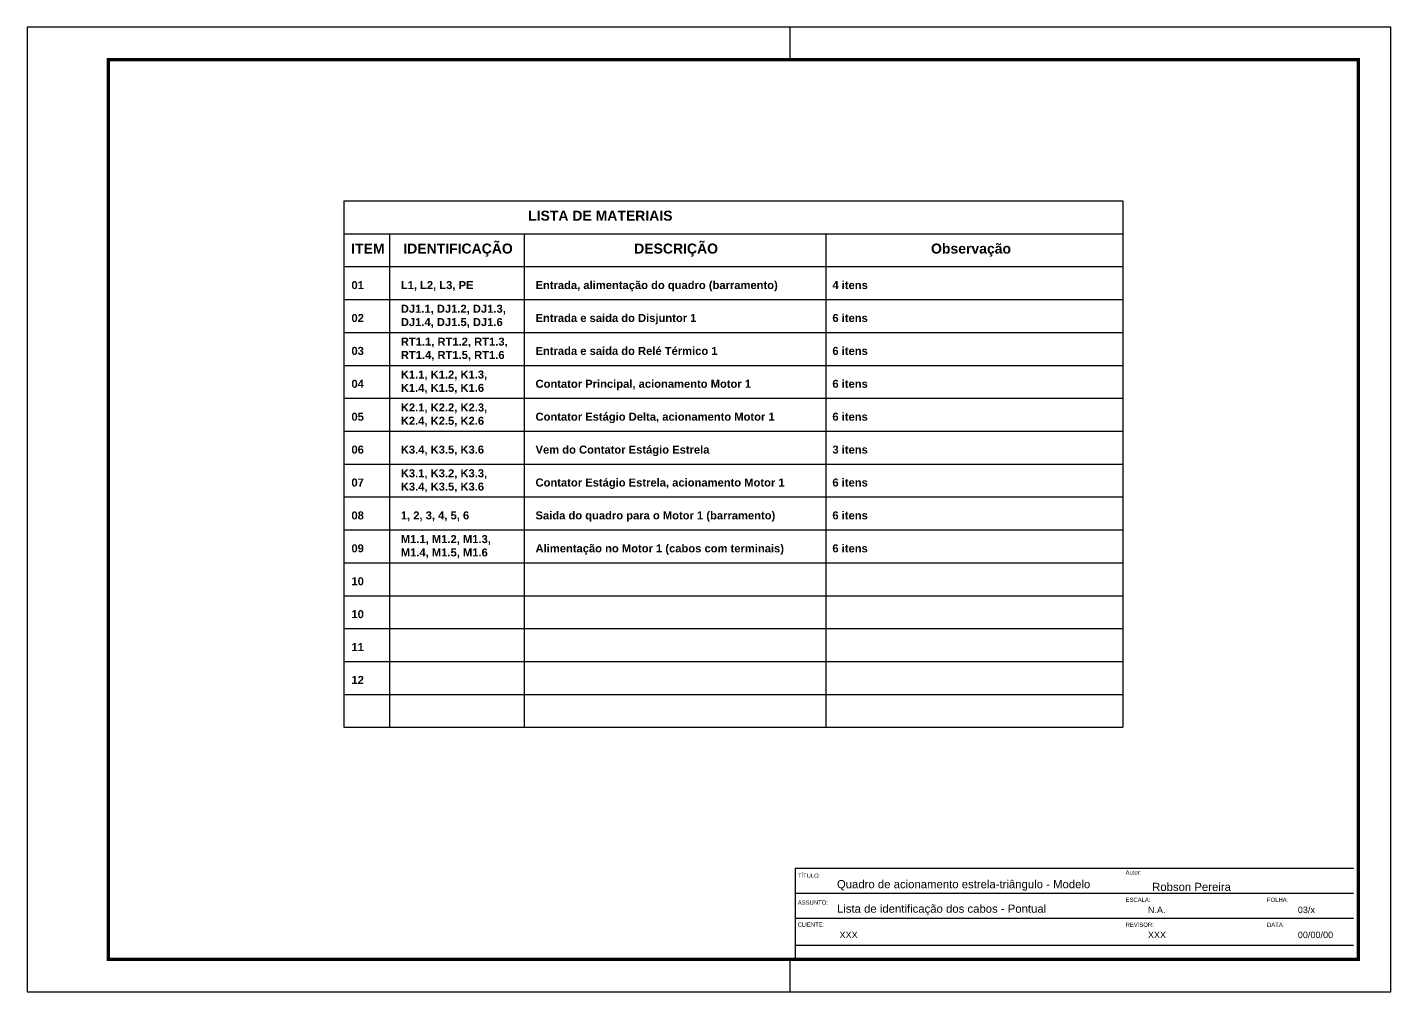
# Model space of a CAD drawing. Header units: millimetres. Extents: x 2659 to 3827, y -300 to 317.
# Drawn here: x 2784.3 to 3204.3, y -299.6 to -2.6 of the extents above; entities that cross this region are included whole.
import ezdxf

# ---------------------------------------------------------------- set-up
doc = ezdxf.new("R2010")
doc.units = ezdxf.units.MM
doc.layers.add('ARQ-FOLHA', color=7, linetype='Continuous')
doc.styles.add('arial', font='arial.ttf')
doc.styles.add('TRINIDAD', font='arial.ttf')

# ---------------------------------------------------------------- blocks, each defined once
blk = doc.blocks.new('FOLHA A3')
at = {"layer": 'ARQ-FOLHA'}
for p, q in [((420, 0), (0, 0)), ((0, 0), (0, -297)), ((235, -10), (235, 0)), ((420, -297), (420, 0)), ((235, -297), (235, -287)), ((0, -297), (420, -297))]:
    blk.add_line(p, q, dxfattribs=at)
at = {"layer": 'ARQ-FOLHA', "const_width": 1}
blk.add_lwpolyline([(410, -10), (25, -10), (25, -287), (410, -287), (410, -10)], dxfattribs=at)
blk = doc.blocks.new('A$C016347F4')
at = {"layer": 'ARQ-FOLHA'}
for p, q in [((0, 162.13), (239.94, 162.13)), ((0, 162.13), (0, 0)), ((239.94, 162.13), (239.94, 0)), ((0, 152), (239.94, 152)), ((14.01, 152), (14.01, 0)), ((55.5, 152), (55.5, 0)), ((148.5, 152), (148.5, 0)), ((0, 141.86), (239.94, 141.86)), ((0, 131.73), (239.94, 131.73)), ((0, 121.6), (239.94, 121.6)), ((0, 111.46), (239.94, 111.46)), ((0, 101.33), (239.94, 101.33)), ((0, 91.2), (239.94, 91.2)), ((0, 81.07), (239.94, 81.07)), ((0, 70.93), (239.94, 70.93)), ((0, 60.8), (239.94, 60.8)), ((0, 50.67), (239.94, 50.67)), ((0, 40.53), (239.94, 40.53)), ((0, 30.4), (239.94, 30.4)), ((0, 20.27), (239.94, 20.27)), ((0, 10.13), (239.94, 10.13)), ((0, 0), (239.94, 0))]:
    blk.add_line(p, q, dxfattribs=at)
blk = doc.blocks.new('A$C27DE0CE6')
at = {"layer": 'ARQ-FOLHA'}
blk.add_blockref('A$C016347F4', (0, 0), dxfattribs=at)
at = {"char_height": 3.0814, "width": 2499.9812, "attachment_point": 1, "style": 'TRINIDAD'}
for s, insert in [('{\\fArial|b1|i0|c0|p34;LISTA DE MATERIAIS}', (56.75, 159.1)), ('{\\fArial|b1|i0|c0|p34;ITEM}', (2.25, 148.97)), ('{\\fArial|b1|i0|c0|p34;IDENTIFICAÇÃO}', (18.31, 148.97)), ('{\\fArial|b1|i0|c0|p34;DESCRIÇÃO}', (89.42, 148.97)), ('{\\fArial|b1|i0|c0|p34;Observação}', (180.87, 148.97))]:
    blk.add_mtext(s, dxfattribs=dict(at, insert=insert))
blk = doc.blocks.new('A$C529A1BEE')
at = {"layer": 'ARQ-FOLHA'}
blk.add_blockref('A$C27DE0CE6', (0, 0), dxfattribs=at)
at = {"char_height": 2.4651, "width": 1999.985, "attachment_point": 1, "style": 'TRINIDAD'}
for s, insert in [('{\\fArial|b1|i0|c0|p34;01}', (2.33, 137.41)), ('{\\fArial|b1|i0|c0|p34;02}', (2.33, 127.28)), ('{\\fArial|b1|i0|c0|p34;03}', (2.33, 117.15)), ('{\\fArial|b1|i0|c0|p34;04}', (2.33, 107.02)), ('{\\fArial|b1|i0|c0|p34;05}', (2.33, 96.88)), ('{\\fArial|b1|i0|c0|p34;06}', (2.33, 86.75)), ('{\\fArial|b1|i0|c0|p34;07}', (2.33, 76.62)), ('{\\fArial|b1|i0|c0|p34;08}', (2.33, 66.48)), ('{\\fArial|b1|i0|c0|p34;09}', (2.33, 56.35)), ('{\\fArial|b1|i0|c0|p34;10}', (2.33, 46.22)), ('{\\fArial|b1|i0|c0|p34;10}', (2.33, 36.08)), ('{\\fArial|b1|i0|c0|p34;11}', (2.33, 25.95)), ('{\\fArial|b1|i0|c0|p34;12}', (2.33, 15.82))]:
    blk.add_mtext(s, dxfattribs=dict(at, insert=insert))

msp = doc.modelspace()

# ---------------------------------------------------------------- linework, layer by layer
at = {"layer": 'ARQ-FOLHA'}
for p, q in [((3192.81, -261.65), (3020.81, -261.65)), ((3020.81, -261.65), (3020.81, -289.65)), ((3192.81, -269.35), (3020.81, -269.35)), ((3192.81, -277.05), (3020.81, -277.05)), ((3192.81, -285.46), (3020.81, -285.46))]:
    msp.add_line(p, q, dxfattribs=at)

# ---------------------------------------------------------------- block references
for name, p in [('FOLHA A3', (2784.31, -2.65)), ('A$C529A1BEE', (2881.84, -218.22))]:
    msp.add_blockref(name, p, dxfattribs=at)

# ---------------------------------------------------------------- texts
at = {"color": 6, "char_height": 2.4651, "width": 1999.985, "attachment_point": 1, "style": 'TRINIDAD'}
for s, insert in [('{\\fArial|b1|i0|c0|p34;L1, L2, L3, PE}', (2899.38, -80.8)), ('{\\fArial|b1|i0|c0|p34;Entrada, alimentação do quadro (barramento)}', (2940.88, -80.8)), ('{\\fArial|b1|i0|c0|p34;4 itens}', (3032.32, -80.8)), ('{\\fArial|b1|i0|c0|p34;DJ1.1, DJ1.2, DJ1.3, \\PDJ1.4, DJ1.5, DJ1.6}', (2899.38, -88.09)), ('{\\fArial|b1|i0|c0|p34;Entrada e saida do Disjuntor 1}', (2940.88, -90.93)), ('{\\fArial|b1|i0|c0|p34;6 itens}', (3032.32, -90.93)), ('{\\fArial|b1|i0|c0|p34;RT1.1, RT1.2, RT1.3, \\PRT1.4, RT1.5, RT1.6}', (2899.38, -98.22)), ('{\\fArial|b1|i0|c0|p34;Entrada e saida do Relé Térmico 1}', (2940.88, -101.07)), ('{\\fArial|b1|i0|c0|p34;6 itens}', (3032.32, -101.07)), ('{\\fArial|b1|i0|c0|p34;K1.1, K1.2, K1.3, \\PK1.4, K1.5, K1.6}', (2899.38, -108.35)), ('{\\fArial|b1|i0|c0|p34;Contator Principal, acionamento Motor 1}', (2940.88, -111.2)), ('{\\fArial|b1|i0|c0|p34;6 itens}', (3032.32, -111.2)), ('{\\fArial|b1|i0|c0|p34;K2.1, K2.2, K2.3, \\PK2.4, K2.5, K2.6}', (2899.38, -118.49)), ('{\\fArial|b1|i0|c0|p34;Contator Estágio Delta, acionamento Motor 1}', (2940.88, -121.33)), ('{\\fArial|b1|i0|c0|p34;6 itens}', (3032.32, -121.33)), ('{\\fArial|b1|i0|c0|p34;K3.4, K3.5, K3.6}', (2899.38, -131.47)), ('{\\fArial|b1|i0|c0|p34;Vem do Contator Estágio Estrela}', (2940.88, -131.47)), ('{\\fArial|b1|i0|c0|p34;3 itens}', (3032.32, -131.47)), ('{\\fArial|b1|i0|c0|p34;K3.1, K3.2, K3.3, \\PK3.4, K3.5, K3.6}', (2899.38, -138.75)), ('{\\fArial|b1|i0|c0|p34;Contator Estágio Estrela, acionamento Motor 1}', (2940.88, -141.6)), ('{\\fArial|b1|i0|c0|p34;6 itens}', (3032.32, -141.6)), ('{\\fArial|b1|i0|c0|p34;1, 2, 3, 4, 5, 6}', (2899.38, -151.73)), ('{\\fArial|b1|i0|c0|p34;Saida do quadro para o Motor 1 (barramento)}', (2940.88, -151.73)), ('{\\fArial|b1|i0|c0|p34;6 itens}', (3032.32, -151.73)), ('{\\fArial|b1|i0|c0|p34;M1.1, M1.2, M1.3, \\PM1.4, M1.5, M1.6}', (2899.38, -159.02)), ('{\\fArial|b1|i0|c0|p34;Alimentação no Motor 1 (cabos com terminais)}', (2940.88, -161.87)), ('{\\fArial|b1|i0|c0|p34;6 itens}', (3032.32, -161.87))]:
    msp.add_mtext(s, dxfattribs=dict(at, insert=insert))
at = {"layer": 'ARQ-FOLHA', "style": 'arial'}
for s, height, p in [('TÍTULO:', 1.3, (3021.65, -264.55)), ('Autor:', 1.3, (3122.64, -263.58)), ('Quadro de acionamento estrela-triângulo - Modelo', 2.5, (3033.72, -267.77)), ('Robson Pereira', 2.5, (3130.82, -268.61)), ('ASSUNTO:', 1.3, (3021.66, -272.83)), ('Lista de identificação dos cabos - Pontual', 2.5, (3033.74, -275.32)), ('ESCALA:', 1.3, (3122.64, -271.98)), ('FOLHA:', 1.3, (3166.2, -271.98)), ('N.A.', 2, (3129.51, -275.44)), ('03/x', 2, (3175.69, -275.44)), ('CLIENTE:', 1.3, (3021.65, -279.59)), ('XXX', 2, (3034.52, -283.14)), ('REVISOR:', 1.3, (3122.64, -279.68)), ('XXX', 2, (3129.51, -283.14)), ('DATA:', 1.3, (3166.2, -279.68)), ('00/00/00', 2, (3175.69, -283.14))]:
    msp.add_text(s, height=height, dxfattribs=at).set_placement(p)

doc.saveas('drawing.dxf')
